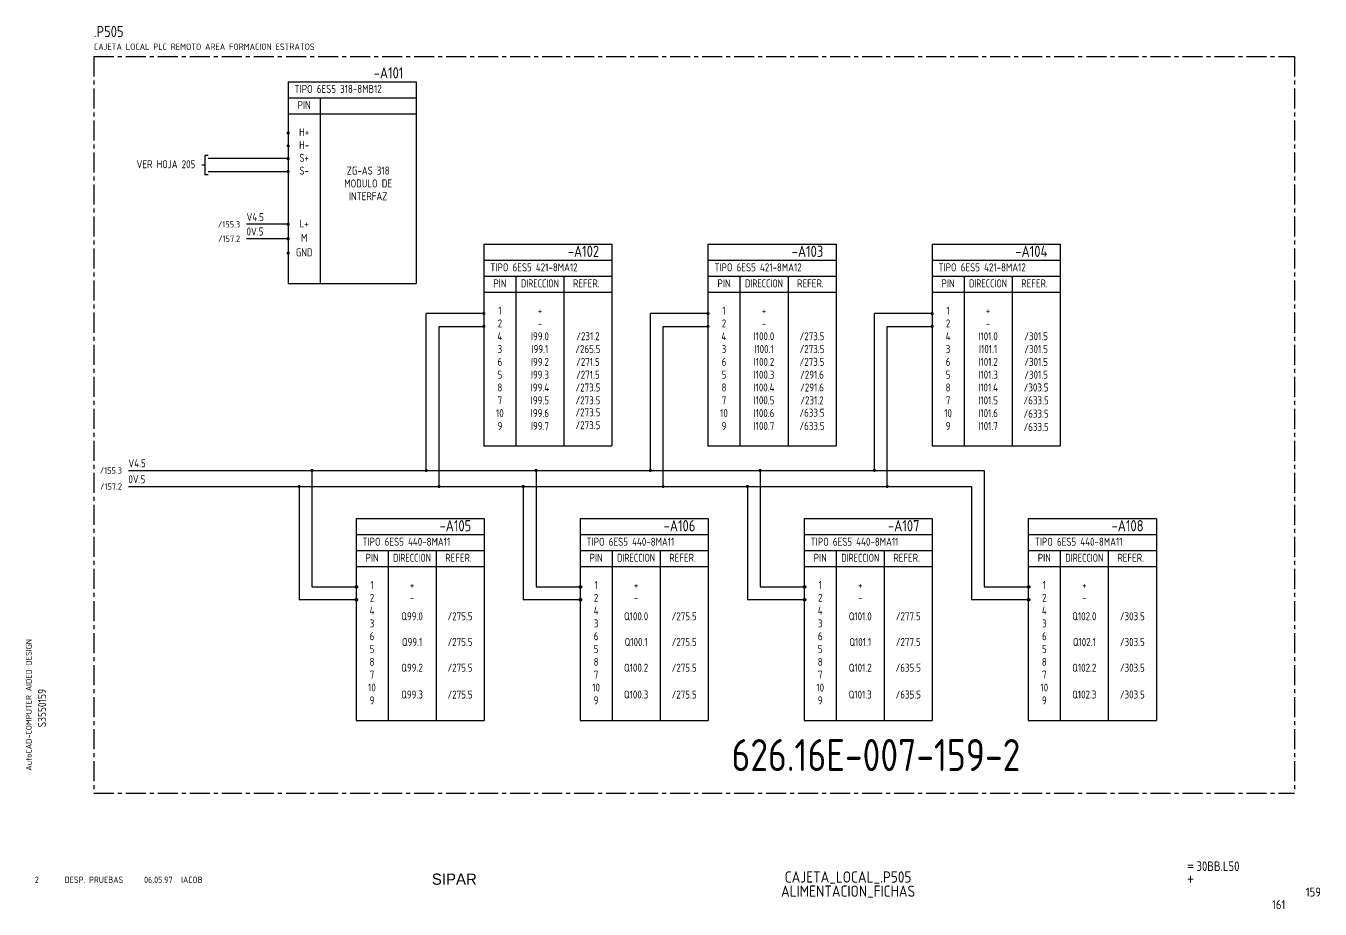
# Model space of a CAD drawing. Extents: x 10 to 994, y 6 to 537.
# Drawn here: x 9.7 to 413.9, y 5.6 to 281.3 of the extents above; entities that cross this region are included whole.
import ezdxf
from ezdxf.enums import TextEntityAlignment as Align

# ---------------------------------------------------------------- set-up
doc = ezdxf.new("R2010")
doc.units = 0
doc.header["$LTSCALE"] = 5
doc.header["$MEASUREMENT"] = 0
doc.linetypes.add('CENTER', pattern=[2, 1.25, -0.25, 0.25, -0.25])
doc.layers.get('0').update_dxf_attribs({"linetype": 'CONTINUOUS'})
doc.layers.add('CART', color=7, linetype='CONTINUOUS')
doc.styles.add('DIN', font='DIN.shx', dxfattribs={"width": 0.85})
doc.styles.add('N', font='ROMANS', dxfattribs={"width": 0.85, "height": 3})
doc.styles.add('X', font='UNIV.SHX', dxfattribs={"height": 3.5})

# ---------------------------------------------------------------- blocks, each defined once
blk = doc.blocks.new('REV2')
at = {"color": 3, "style": 'DIN'}
for s, width, p in [('2', 0.9, (12.45, 13.79)), ('DESP. PRUEBAS', 0.8, (21.76, 13.79)), ('06.05.97', 0.9, (46.59, 13.79)), ('IACOB', 0.9, (58.16, 13.79))]:
    blk.add_text(s, height=2, dxfattribs=dict(at, width=width)).set_placement(p)

msp = doc.modelspace()

# ---------------------------------------------------------------- linework, layer by layer
at = {"color": 3, "linetype": 'CENTER'}
for p, q in [((30.92, 271.81), (405.92, 271.81)), ((30.92, 271.81), (30.92, 41.81)), ((405.92, 271.81), (405.92, 41.81)), ((30.92, 41.81), (405.92, 41.81))]:
    msp.add_line(p, q, dxfattribs=at)
at = {"color": 3}
for p, q in [((91.59, 263.89), (91.59, 200.89)), ((91.59, 263.89), (131.59, 263.89)), ((131.59, 263.89), (131.59, 200.89)), ((91.59, 258.89), (131.59, 258.89)), ((101.59, 258.89), (101.59, 200.89)), ((91.59, 253.89), (131.59, 253.89)), ((152.73, 213.2), (192.73, 213.2)), ((152.73, 213.2), (152.73, 150.2)), ((192.73, 213.2), (192.73, 150.2)), ((222.73, 213.2), (222.73, 150.2)), ((222.73, 213.2), (262.73, 213.2)), ((262.73, 213.2), (262.73, 150.2)), ((292.73, 213.2), (292.73, 150.2)), ((292.73, 213.2), (332.73, 213.2)), ((332.73, 213.2), (332.73, 150.2)), ((152.73, 208.2), (192.73, 208.2)), ((222.73, 208.2), (262.73, 208.2)), ((292.73, 208.2), (332.73, 208.2)), ((152.73, 203.2), (192.73, 203.2)), ((162.73, 203.2), (162.73, 150.2)), ((177.73, 203.2), (177.73, 150.2)), ((222.73, 203.2), (262.73, 203.2)), ((232.73, 203.2), (232.73, 150.2)), ((247.73, 203.2), (247.73, 150.2)), ((292.73, 203.2), (332.73, 203.2)), ((302.73, 203.2), (302.73, 150.2)), ((317.73, 203.2), (317.73, 150.2)), ((91.59, 200.89), (131.59, 200.89)), ((152.73, 198.2), (192.73, 198.2)), ((222.73, 198.2), (262.73, 198.2)), ((292.73, 198.2), (332.73, 198.2)), ((152.73, 150.2), (192.73, 150.2)), ((222.73, 150.2), (262.73, 150.2)), ((292.73, 150.2), (332.73, 150.2)), ((112.79, 127.56), (112.79, 64.56)), ((112.79, 127.56), (152.79, 127.56)), ((152.79, 127.56), (152.79, 64.56)), ((182.79, 127.56), (182.79, 64.56)), ((182.79, 127.56), (222.79, 127.56)), ((222.79, 127.56), (222.79, 64.56)), ((252.79, 127.56), (292.79, 127.56)), ((252.79, 127.56), (252.79, 64.56)), ((292.79, 127.56), (292.79, 64.56)), ((322.79, 127.56), (362.79, 127.56)), ((322.79, 127.56), (322.79, 64.56)), ((362.79, 127.56), (362.79, 64.56)), ((112.79, 122.56), (152.79, 122.56)), ((182.79, 122.56), (222.79, 122.56)), ((252.79, 122.56), (292.79, 122.56)), ((322.79, 122.56), (362.79, 122.56)), ((112.79, 117.56), (152.79, 117.56)), ((122.79, 117.56), (122.79, 64.56)), ((137.79, 117.56), (137.79, 64.56)), ((182.79, 117.56), (222.79, 117.56)), ((192.79, 117.56), (192.79, 64.56)), ((207.79, 117.56), (207.79, 64.56)), ((252.79, 117.56), (292.79, 117.56)), ((262.79, 117.56), (262.79, 64.56)), ((277.79, 117.56), (277.79, 64.56)), ((322.79, 117.56), (362.79, 117.56)), ((332.79, 117.56), (332.79, 64.56)), ((347.79, 117.56), (347.79, 64.56)), ((112.79, 112.56), (152.79, 112.56)), ((182.79, 112.56), (222.79, 112.56)), ((252.79, 112.56), (292.79, 112.56)), ((322.79, 112.56), (362.79, 112.56)), ((112.79, 64.56), (152.79, 64.56)), ((182.79, 64.56), (222.79, 64.56)), ((252.79, 64.56), (292.79, 64.56)), ((322.79, 64.56), (362.79, 64.56))]:
    msp.add_line(p, q, dxfattribs=at)
for p, q in [((65.59, 240.89), (65.59, 234.89)), ((66.59, 240.89), (65.59, 240.89)), ((91.59, 239.89), (66.59, 239.89)), ((65.59, 237.89), (64.59, 237.89)), ((65.59, 234.89), (66.59, 234.89)), ((66.59, 235.89), (91.59, 235.89)), ((91.59, 219.39), (78.59, 219.39)), ((91.59, 214.89), (78.59, 214.89)), ((152.73, 191.53), (134.73, 191.53)), ((134.73, 142.56), (134.73, 191.53)), ((204.73, 142.56), (204.73, 191.53)), ((222.73, 191.53), (204.73, 191.53)), ((292.73, 191.53), (274.73, 191.53)), ((274.73, 142.56), (274.73, 191.53)), ((138.73, 187.53), (152.73, 187.53)), ((138.73, 137.56), (138.73, 187.53)), ((208.73, 137.56), (208.73, 187.53)), ((208.73, 187.53), (222.73, 187.53)), ((278.73, 187.53), (292.73, 187.53)), ((278.73, 137.56), (278.73, 187.53)), ((41.69, 142.56), (309.04, 142.56)), ((99.04, 142.56), (99.04, 106.21)), ((169.04, 142.56), (169.04, 106.21)), ((239.04, 142.56), (239.04, 106.21)), ((309.04, 142.56), (309.04, 106.21)), ((41.69, 137.56), (305.04, 137.56)), ((95.04, 137.56), (95.04, 102.21)), ((165.04, 137.56), (165.04, 102.21)), ((235.04, 137.56), (235.04, 102.21)), ((305.04, 137.56), (305.04, 102.21)), ((99.04, 106.21), (113.04, 106.21)), ((169.04, 106.21), (183.04, 106.21)), ((239.04, 106.21), (253.04, 106.21)), ((309.04, 106.21), (323.04, 106.21)), ((113.04, 102.21), (95.04, 102.21)), ((183.04, 102.21), (165.04, 102.21)), ((253.04, 102.21), (235.04, 102.21)), ((323.04, 102.21), (305.04, 102.21))]:
    msp.add_line(p, q)
at = {"linetype": 'Continuous', "const_width": 0.5}
for points in [[(91.34, 247.89, 1), (91.84, 247.89, 1)], [(91.34, 243.89, 1), (91.84, 243.89, 1)], [(91.34, 239.89, 1), (91.84, 239.89, 1)], [(91.34, 235.89, 1), (91.84, 235.89, 1)], [(91.34, 219.39, 1), (91.84, 219.39, 1)], [(91.34, 214.89, 1), (91.84, 214.89, 1)], [(91.34, 210.39, 1), (91.84, 210.39, 1)], [(152.48, 191.53, 1), (152.98, 191.53, 1)], [(222.48, 191.53, 1), (222.98, 191.53, 1)], [(292.48, 191.53, 1), (292.98, 191.53, 1)], [(152.48, 187.53, 1), (152.98, 187.53, 1)], [(222.48, 187.53, 1), (222.98, 187.53, 1)], [(292.48, 187.53, 1), (292.98, 187.53, 1)], [(112.54, 106.21, -1), (113.04, 106.21, -1)], [(112.79, 106.21, -1), (113.29, 106.21, -1)], [(182.54, 106.21, -1), (183.04, 106.21, -1)], [(182.79, 106.21, -1), (183.29, 106.21, -1)], [(252.54, 106.21, -1), (253.04, 106.21, -1)], [(252.79, 106.21, -1), (253.29, 106.21, -1)], [(322.54, 106.21, -1), (323.04, 106.21, -1)], [(322.79, 106.21, -1), (323.29, 106.21, -1)], [(112.54, 102.21, -1), (113.04, 102.21, -1)], [(112.79, 102.21, -1), (113.29, 102.21, -1)], [(182.54, 102.21, -1), (183.04, 102.21, -1)], [(182.79, 102.21, -1), (183.29, 102.21, -1)], [(252.54, 102.21, -1), (253.04, 102.21, -1)], [(252.79, 102.21, -1), (253.29, 102.21, -1)], [(322.54, 102.21, -1), (323.04, 102.21, -1)], [(322.79, 102.21, -1), (323.29, 102.21, -1)]]:
    msp.add_lwpolyline(points, format="xyb", close=True, dxfattribs=at)
at = {"const_width": 0.5}
for points in [[(98.79, 142.56, -1), (99.29, 142.56, -1)], [(134.48, 142.56, 1), (134.98, 142.56, 1)], [(168.79, 142.56, -1), (169.29, 142.56, -1)], [(204.48, 142.56, 1), (204.98, 142.56, 1)], [(238.79, 142.56, -1), (239.29, 142.56, -1)], [(274.48, 142.56, 1), (274.98, 142.56, 1)], [(94.79, 137.56, -1), (95.29, 137.56, -1)], [(138.48, 137.56, 1), (138.98, 137.56, 1)], [(164.79, 137.56, -1), (165.29, 137.56, -1)], [(208.48, 137.56, 1), (208.98, 137.56, 1)], [(234.79, 137.56, -1), (235.29, 137.56, -1)], [(278.48, 137.56, -1), (278.98, 137.56, -1)]]:
    msp.add_lwpolyline(points, format="xyb", close=True, dxfattribs=at)

# ---------------------------------------------------------------- block references
at = {"linetype": 'Continuous'}
msp.add_blockref('REV2', (0, 0), dxfattribs=at)

# ---------------------------------------------------------------- texts
at = {"color": 3, "style": 'DIN', "width": 0.85}
msp.add_text('.P505', height=3.5, dxfattribs=at).set_placement((30.92, 277.81))
at = {"style": 'DIN', "width": 0.85}
for s, height, p in [('CAJETA LOCAL PLC REMOTO AREA FORMACION ESTRATOS', 2, (30.92, 273.81)), ('TIPO 6ES5 318-8MB12', 2.5, (93.59, 260.39)), ('V4.5', 2.5, (78.59, 220.39)), ('0V.5', 2.5, (78.59, 215.89)), ('TIPO 6ES5 421-8MA12', 2.5, (154.73, 204.7)), ('TIPO 6ES5 421-8MA12', 2.5, (224.73, 204.7)), ('TIPO 6ES5 421-8MA12', 2.5, (294.73, 204.7)), ('V4.5', 2.5, (41.69, 143.56)), ('0V.5', 2.5, (41.69, 138.56)), ('TIPO 6ES5 440-8MA11', 2.5, (114.79, 119.06)), ('TIPO 6ES5 440-8MA11', 2.5, (184.79, 119.06)), ('TIPO 6ES5 440-8MA11', 2.5, (254.79, 119.06)), ('TIPO 6ES5 440-8MA11', 2.5, (324.79, 119.06))]:
    msp.add_text(s, height=height, dxfattribs=at).set_placement(p)
at = {"color": 3, "style": 'DIN', "width": 0.85}
for s, p in [('-A101', (127.59, 264.89)), ('-A102', (188.73, 209.2)), ('-A103', (258.73, 209.2)), ('-A104', (328.73, 209.2)), ('-A105', (148.79, 123.56)), ('-A106', (218.79, 123.56)), ('-A107', (288.79, 123.56)), ('-A108', (358.79, 123.56))]:
    msp.add_text(s, height=3.5, dxfattribs=at).set_placement(p, align=Align.RIGHT)
at = {"style": 'DIN'}
for s, width, p in [('PIN', 0.85, (96.59, 255.39)), ('H+', 0.85, (96.59, 246.89)), ('H-', 0.85, (96.59, 242.89)), ('S+', 0.85, (96.59, 238.89)), ('S-', 0.85, (96.59, 234.89)), ('ZG-AS 318', 0.85, (116.59, 234.89)), ('MODULO DE', 0.85, (116.59, 230.89)), ('INTERFAZ', 0.85, (116.59, 226.89)), ('L+', 0.85, (96.59, 218.39)), ('M', 0.85, (96.59, 213.89)), ('GND', 0.85, (96.59, 209.39)), ('PIN', 0.85, (157.73, 199.7)), ('DIRECCION', 0.8, (170.23, 199.7)), ('REFER.', 0.85, (184.73, 199.7)), ('PIN', 0.85, (227.73, 199.7)), ('DIRECCION', 0.8, (240.23, 199.7)), ('REFER.', 0.85, (254.73, 199.7)), ('PIN', 0.85, (297.73, 199.7)), ('DIRECCION', 0.8, (310.23, 199.7)), ('REFER.', 0.85, (324.73, 199.7)), ('1', 0.85, (157.73, 191.2)), ('+', 0.85, (170.23, 191.2)), ('1', 0.85, (227.73, 191.2)), ('+', 0.85, (240.23, 191.2)), ('1', 0.85, (297.73, 191.2)), ('+', 0.85, (310.23, 191.2)), ('2', 0.85, (157.73, 187.2)), ('-', 0.85, (170.23, 187.2)), ('2', 0.85, (227.73, 187.2)), ('-', 0.85, (240.23, 187.2)), ('2', 0.85, (297.73, 187.2)), ('-', 0.85, (310.23, 187.2)), ('4', 0.85, (157.73, 183.2)), ('I99.0', 0.85, (170.23, 183.2)), ('/231.2', 0.85, (185.23, 183.2)), ('4', 0.85, (227.73, 183.2)), ('I100.0', 0.85, (240.23, 183.2)), ('/273.5', 0.85, (255.23, 183.2)), ('4', 0.85, (297.73, 183.2)), ('I101.0', 0.85, (310.23, 183.2)), ('/301.5', 0.85, (325.23, 183.2)), ('3', 0.85, (157.73, 179.2)), ('I99.1', 0.85, (170.23, 179.2)), ('/265.5', 0.85, (185.23, 179.2)), ('3', 0.85, (227.73, 179.2)), ('I100.1', 0.85, (240.23, 179.2)), ('/273.5', 0.85, (255.23, 179.2)), ('3', 0.85, (297.73, 179.2)), ('I101.1', 0.85, (310.23, 179.2)), ('/301.5', 0.85, (325.23, 179.2)), ('6', 0.85, (157.73, 175.2)), ('I99.2', 0.85, (170.23, 175.2)), ('/271.5', 0.85, (185.23, 175.2)), ('6', 0.85, (227.73, 175.2)), ('I100.2', 0.85, (240.23, 175.2)), ('/273.5', 0.85, (255.23, 175.2)), ('6', 0.85, (297.73, 175.2)), ('I101.2', 0.85, (310.23, 175.2)), ('/301.5', 0.85, (325.23, 175.2)), ('5', 0.85, (157.73, 171.2)), ('I99.3', 0.85, (170.23, 171.2)), ('/271.5', 0.85, (185.23, 171.2)), ('5', 0.85, (227.73, 171.2)), ('I100.3', 0.85, (240.23, 171.2)), ('/291.6', 0.85, (255.23, 171.2)), ('5', 0.85, (297.73, 171.2)), ('I101.3', 0.85, (310.23, 171.2)), ('/301.5', 0.85, (325.23, 171.2)), ('8', 0.85, (157.73, 167.2)), ('I99.4', 0.85, (170.23, 167.2)), ('/273.5', 0.85, (185.23, 167.2)), ('8', 0.85, (227.73, 167.2)), ('I100.4', 0.85, (240.23, 167.2)), ('/291.6', 0.85, (255.23, 167.2)), ('8', 0.85, (297.73, 167.2)), ('I101.4', 0.85, (310.23, 167.2)), ('/303.5', 0.85, (325.23, 167.2)), ('7', 0.85, (157.73, 163.2)), ('I99.5', 0.85, (170.23, 163.2)), ('/273.5', 0.85, (185.23, 163.2)), ('/273.5', 0.85, (185.23, 159.44)), ('7', 0.85, (227.73, 163.2)), ('I100.5', 0.85, (240.23, 163.2)), ('/633.5', 0.85, (255.23, 159.32)), ('/231.2', 0.85, (255.23, 163.2)), ('7', 0.85, (297.73, 163.2)), ('I101.5', 0.85, (310.23, 163.2)), ('/633.5', 0.85, (325.23, 163.2)), ('10', 0.85, (157.73, 159.2)), ('9', 0.85, (157.73, 155.2)), ('I99.6', 0.85, (170.23, 159.2)), ('I99.7', 0.85, (170.23, 155.2)), ('/273.5', 0.85, (185.23, 155.44)), ('10', 0.85, (227.73, 159.2)), ('9', 0.85, (227.73, 155.2)), ('I100.6', 0.85, (240.23, 159.2)), ('I100.7', 0.85, (240.23, 155.2)), ('10', 0.85, (297.73, 159.2)), ('9', 0.85, (297.73, 155.2)), ('I101.6', 0.85, (310.23, 159.2)), ('I101.7', 0.85, (310.23, 155.2)), ('/633.5', 0.85, (325.23, 159.04)), ('/633.5', 0.85, (255.23, 155.16)), ('/633.5', 0.85, (325.23, 154.88)), ('PIN', 0.85, (117.79, 114.06)), ('DIRECCION', 0.8, (130.29, 114.06)), ('REFER.', 0.85, (144.79, 114.06)), ('PIN', 0.85, (187.79, 114.06)), ('DIRECCION', 0.8, (200.29, 114.06)), ('REFER.', 0.85, (214.79, 114.06)), ('PIN', 0.85, (257.79, 114.06)), ('DIRECCION', 0.8, (270.29, 114.06)), ('REFER.', 0.85, (284.79, 114.06)), ('PIN', 0.85, (327.79, 114.06)), ('DIRECCION', 0.8, (340.29, 114.06)), ('REFER.', 0.85, (354.79, 114.06)), ('1', 0.85, (117.79, 105.56)), ('+', 0.85, (130.29, 105.56)), ('1', 0.85, (187.79, 105.56)), ('+', 0.85, (200.29, 105.56)), ('1', 0.85, (257.79, 105.56)), ('+', 0.85, (270.29, 105.56)), ('1', 0.85, (327.79, 105.56)), ('+', 0.85, (340.29, 105.56)), ('2', 0.85, (117.79, 101.56)), ('-', 0.85, (130.29, 101.56)), ('2', 0.85, (187.79, 101.56)), ('-', 0.85, (200.29, 101.56)), ('2', 0.85, (257.79, 101.56)), ('-', 0.85, (270.29, 101.56)), ('2', 0.85, (327.79, 101.56)), ('-', 0.85, (340.29, 101.56)), ('4', 0.85, (117.79, 97.56)), ('Q99.0', 0.85, (130.29, 95.8)), ('/275.5', 0.85, (145.29, 95.8)), ('4', 0.85, (187.79, 97.56)), ('Q100.0', 0.85, (200.29, 95.8)), ('/275.5', 0.85, (215.29, 95.8)), ('4', 0.85, (257.79, 97.56)), ('Q101.0', 0.85, (270.29, 95.8)), ('/277.5', 0.85, (285.29, 95.8)), ('4', 0.85, (327.79, 97.56)), ('Q102.0', 0.85, (340.29, 95.8)), ('/303.5', 0.85, (355.29, 95.8)), ('3', 0.85, (117.79, 93.56)), ('3', 0.85, (187.79, 93.56)), ('3', 0.85, (257.79, 93.56)), ('3', 0.85, (327.79, 93.56)), ('6', 0.85, (117.79, 89.56)), ('Q99.1', 0.85, (130.29, 87.77)), ('/275.5', 0.85, (145.29, 87.77)), ('6', 0.85, (187.79, 89.56)), ('Q100.1', 0.85, (200.29, 87.77)), ('/275.5', 0.85, (215.29, 87.77)), ('6', 0.85, (257.79, 89.56)), ('Q101.1', 0.85, (270.29, 87.77)), ('/277.5', 0.85, (285.29, 87.77)), ('6', 0.85, (327.79, 89.56)), ('Q102.1', 0.85, (340.29, 87.77)), ('/303.5', 0.85, (355.29, 87.77)), ('5', 0.85, (117.79, 85.56)), ('5', 0.85, (187.79, 85.56)), ('5', 0.85, (257.79, 85.56)), ('5', 0.85, (327.79, 85.56)), ('8', 0.85, (117.79, 81.56)), ('Q99.2', 0.85, (130.29, 79.74)), ('/275.5', 0.85, (145.29, 79.74)), ('8', 0.85, (187.79, 81.56)), ('Q100.2', 0.85, (200.29, 79.74)), ('/275.5', 0.85, (215.29, 79.74)), ('8', 0.85, (257.79, 81.56)), ('Q101.2', 0.85, (270.29, 79.74)), ('/635.5', 0.85, (285.29, 79.74)), ('8', 0.85, (327.79, 81.56)), ('Q102.2', 0.85, (340.29, 79.74)), ('/303.5', 0.85, (355.29, 79.74)), ('7', 0.85, (117.79, 77.56)), ('7', 0.85, (187.79, 77.56)), ('7', 0.85, (257.79, 77.56)), ('7', 0.85, (327.79, 77.56)), ('10', 0.85, (117.79, 73.56)), ('Q99.3', 0.85, (130.29, 71.37)), ('/275.5', 0.85, (145.29, 71.37)), ('10', 0.85, (187.79, 73.56)), ('Q100.3', 0.85, (200.29, 71.37)), ('/275.5', 0.85, (215.29, 71.37)), ('10', 0.85, (257.79, 73.56)), ('Q101.3', 0.85, (270.29, 71.37)), ('/635.5', 0.85, (285.29, 71.37)), ('10', 0.85, (327.79, 73.56)), ('Q102.3', 0.85, (340.29, 71.37)), ('/303.5', 0.85, (355.29, 71.37)), ('9', 0.85, (117.79, 69.56)), ('9', 0.85, (187.79, 69.56)), ('9', 0.85, (257.79, 69.56)), ('9', 0.85, (327.79, 69.56))]:
    msp.add_text(s, height=2.5, dxfattribs=dict(at, width=width)).set_placement(p, align=Align.CENTER)
at = {"style": 'DIN', "width": 0.85}
for s, height, p in [('VER HOJA 205', 2.5, (62.59, 236.89)), ('/155.3', 2, (76.59, 218.39)), ('/157.2', 2, (76.59, 213.89)), ('/155.3', 2, (39.69, 141.56)), ('/157.2', 2, (39.69, 136.56))]:
    msp.add_text(s, height=height, dxfattribs=at).set_placement(p, align=Align.RIGHT)
at = {"color": 2, "insert": (230.08, 58.73), "char_height": 10, "width": 111.0411, "attachment_point": 1, "style": 'DIN'}
msp.add_mtext('626.16E-007-159-2', dxfattribs=at)
at = {"layer": 'CART', "color": 1, "style": 'DIN', "width": 0.9}
msp.add_text('AutoCAD-COMPUTER AIDED DESIGN', height=1.8, rotation=90, dxfattribs=at).set_placement((11.47, 48.84))
at = {"layer": 'CART', "color": 3, "style": 'N', "width": 0.85}
for s, p in [('=', (372.24, 17.91)), ('+', (372.24, 13.87))]:
    msp.add_text(s, height=2.5, dxfattribs=at).set_placement(p)
at = {"layer": 'CART', "color": 3, "style": 'DIN', "width": 0.9, "flags": 1}
msp.add_attdef('S3550159', text='', height=2.5, rotation=90, dxfattribs=at).set_placement((15.95, 68.38), align=Align.CENTER)
at = {"layer": 'CART', "color": 3, "style": 'DIN', "width": 0.85}
msp.add_attdef('30BB.L50', text='', height=3, dxfattribs=at).set_placement((375.33, 16.63), align=Align.BOTTOM_LEFT)
at = {"layer": 'CART', "color": 6, "style": 'X', "flags": 1}
msp.add_attdef('SIPAR', text='', height=3.5, dxfattribs=at).set_placement((143.5, 15), align=Align.MIDDLE)
at = {"layer": 'CART', "color": 2, "style": 'DIN', "width": 0.9, "flags": 1}
for tag, text, p in [('CAJETA_LOCAL_.P505', 'PLC', (266.5, 15.51)), ('ALIMENTACION_FICHAS', '', (266.5, 11.09))]:
    msp.add_attdef(tag, text=text, height=3.5, dxfattribs=at).set_placement(p, align=Align.MIDDLE)
msp.add_attdef('159', text='', height=2.8, dxfattribs=at).set_placement((414.2, 9.56), align=Align.RIGHT)
at = {"layer": 'CART', "color": 7, "style": 'DIN', "width": 0.9, "flags": 1}
msp.add_attdef('161', (398.93, 5.65), '', height=2.8, dxfattribs=at)

doc.saveas('drawing.dxf')
